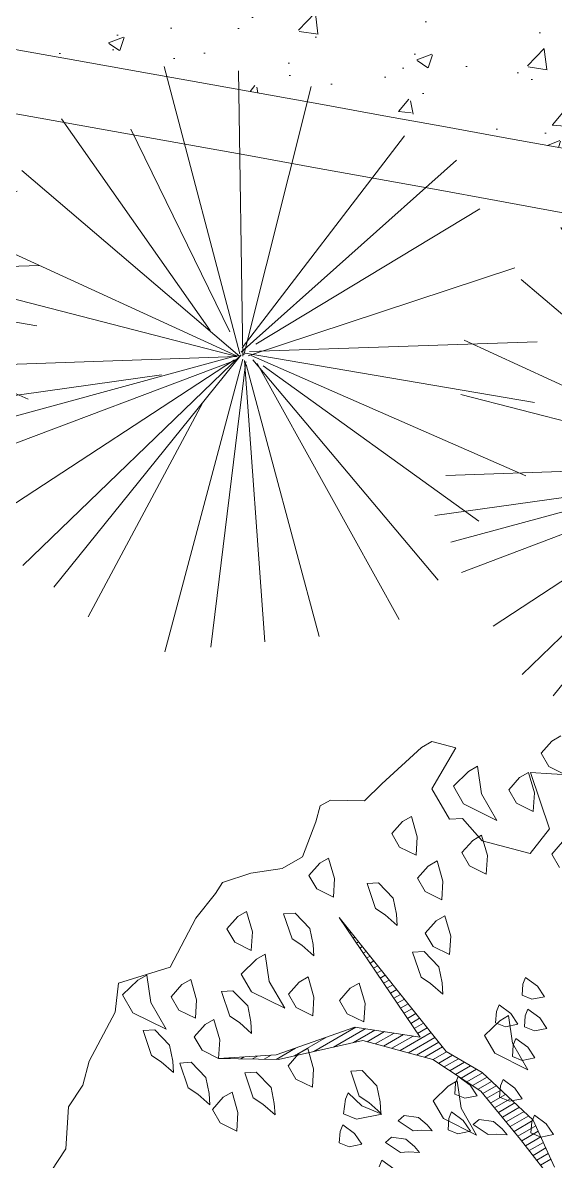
# Model space of a CAD drawing. Header units: metres. Extents: x 12093 to 20303, y 514 to 1412.
# Drawn here: x 19696.311 to 19697.572, y 702.867 to 705.562 of the extents above; entities that cross this region are included whole.
import ezdxf

# ---------------------------------------------------------------- set-up
doc = ezdxf.new("R2010")
doc.units = ezdxf.units.M
doc.layers.get('0').update_dxf_attribs({"lineweight": 13})
for name, color, linetype, lineweight in [('AMBI-GRASS', 104, 'Continuous', 20), ('ARBOLES', 52, 'Continuous', 13), ('grass', 64, 'Continuous', 13), ('MANZANAS-ORIGINALES', 147, 'Continuous', 9)]:
    doc.layers.add(name, color=color, linetype=linetype, lineweight=lineweight)
pattern_1 = [(50, (19136.99335, 73.14804), (0.36436934, -0.03187817), [0.0381, -0.4191]), (355, (19136.99335, 73.14804), (-0.07048565, 0.38211329), [0.03048, -0.33528]), (100.451, (19137.0237, 73.1454), (0.293885, 0.35023338), [0.03238, -0.35618]), (46.1842, (19136.99335, 73.24964), (0.54215808, -0.08408466), [0.05715, -0.62865]), (96.6356, (19137.03853, 73.24264), (0.47480847, 0.4948511), [0.04857, -0.53427]), (351.184, (19136.99335, 73.24964), (0.4748092, 0.49485024), [0.04572, -0.50292]), (21, (19137.04415, 73.22424), (0.30322976, -0.20453104), [0.0381, -0.4191]), (326, (19137.04415, 73.22424), (0.12360406, 0.36837593), [0.03048, -0.33528]), (71.4514, (19137.06942, 73.2072), (0.42683298, 0.16384572), [0.03238, -0.35618]), (37.5, (19136.99335, 73.14804), (0.006177207, 0.169110078), [0, -0.331216, 0, -0.34036, 0, -0.33655]), (7.5, (19136.99335, 73.14804), (0.133639325, 0.20036115), [0, -0.194056, 0, -0.323596, 0, -0.12827]), (327.5, (19136.88007, 73.14804), (0.27118119, -0.011457488), [0, -0.127, 0, -0.39624, 0, -0.52578]), (317.5, (19136.82927, 73.14804), (0.29625836, 0.05085298), [0, -0.1651, 0, -0.263144, 0, -0.37338])]

# ---------------------------------------------------------------- blocks, each defined once
blk = doc.blocks.new('ghgfghgh')
at = {"layer": 'ARBOLES', "lineweight": 20}
for p, q in [((20000.7793, 664.8432), (20000.9392, 664.6429)), ((20000.9001, 664.6647), (20000.7793, 664.8432)), ((20000.7797, 664.8425), (20000.7798, 664.8425)), ((20000.7848, 664.835), (20000.7855, 664.8354)), ((20000.7899, 664.8275), (20000.7912, 664.8283)), ((20000.795, 664.82), (20000.7969, 664.8211)), ((20000.8, 664.8125), (20000.8026, 664.814)), ((20000.8051, 664.805), (20000.8083, 664.8068)), ((20000.8102, 664.7975), (20000.814, 664.7997)), ((20000.8152, 664.79), (20000.8197, 664.7926)), ((20000.8203, 664.7825), (20000.8254, 664.7854)), ((20000.8254, 664.775), (20000.8311, 664.7783)), ((20000.8305, 664.7675), (20000.8368, 664.7712)), ((20000.8355, 664.76), (20000.8425, 664.764)), ((20000.8406, 664.7525), (20000.8482, 664.7569)), ((20000.8457, 664.745), (20000.8539, 664.7498)), ((20000.8507, 664.7375), (20000.8596, 664.7426)), ((20000.8558, 664.73), (20000.8653, 664.7355)), ((20000.8609, 664.7225), (20000.871, 664.7284)), ((20000.866, 664.7151), (20000.8767, 664.7212)), ((20000.871, 664.7076), (20000.8824, 664.7141)), ((20000.8761, 664.7001), (20000.8881, 664.707)), ((20000.8812, 664.6926), (20000.8938, 664.6998)), ((20000.685, 664.638), (20000.8029, 664.6795)), ((20000.7415, 664.6432), (20000.804, 664.6793)), ((20000.771, 664.6498), (20000.8183, 664.6771)), ((20000.8029, 664.6795), (20000.9001, 664.6647)), ((20000.8863, 664.6851), (20000.8995, 664.6927)), ((20000.8913, 664.6776), (20000.9052, 664.6856)), ((20000.8964, 664.6701), (20000.9109, 664.6784)), ((20000.7119, 664.6365), (20000.7605, 664.6646)), ((20000.8005, 664.6564), (20000.8326, 664.6749)), ((20000.8209, 664.6578), (20000.8469, 664.6728)), ((20000.8333, 664.6545), (20000.8612, 664.6706)), ((20000.8456, 664.6512), (20000.8755, 664.6684)), ((20000.8579, 664.6479), (20000.8898, 664.6662)), ((20000.8703, 664.6446), (20000.9166, 664.6713)), ((20000.8826, 664.6413), (20000.9223, 664.6642)), ((20000.685, 664.6314), (20000.7143, 664.6483)), ((20000.8144, 664.6595), (20000.6888, 664.6314)), ((20000.9193, 664.6314), (20000.8144, 664.6595)), ((20000.8949, 664.6379), (20000.928, 664.657)), ((20000.9073, 664.6346), (20000.9337, 664.6499)), ((20000.9195, 664.6313), (20000.9394, 664.6428)), ((20000.9392, 664.6429), (20000.9927, 664.6118)), ((20000.5993, 664.6329), (20000.685, 664.638)), ((20000.6888, 664.6314), (20000.5993, 664.6329)), ((20000.6148, 664.6326), (20000.6171, 664.6339)), ((20000.6324, 664.6323), (20000.6373, 664.6351)), ((20000.6499, 664.632), (20000.6574, 664.6364)), ((20000.6675, 664.6317), (20000.6776, 664.6376)), ((20000.9909, 664.5841), (20000.9193, 664.6314)), ((20000.9279, 664.6257), (20000.9484, 664.6376)), ((20000.9363, 664.6202), (20000.9574, 664.6323)), ((20000.9448, 664.6146), (20000.9664, 664.6271)), ((20000.9532, 664.609), (20000.9754, 664.6218)), ((20000.9616, 664.6035), (20000.9844, 664.6166)), ((20000.97, 664.5979), (20000.9932, 664.6113)), ((20000.9927, 664.6118), (20001.0692, 664.5407)), ((20000.9784, 664.5923), (20001.0001, 664.6048)), ((20000.9869, 664.5868), (20001.007, 664.5984)), ((20000.9939, 664.5804), (20001.0139, 664.592)), ((20001.0502, 664.512), (20000.9909, 664.5841)), ((20000.9997, 664.5734), (20001.0209, 664.5856)), ((20001.0056, 664.5663), (20001.0278, 664.5791)), ((20001.0114, 664.5592), (20001.0347, 664.5727)), ((20001.0172, 664.5522), (20001.0416, 664.5663)), ((20001.023, 664.5451), (20001.0485, 664.5598)), ((20001.0288, 664.538), (20001.0555, 664.5534)), ((20001.0347, 664.531), (20001.0624, 664.547)), ((20001.0692, 664.5407), (20001.1009, 664.4703)), ((20001.0405, 664.5239), (20001.0692, 664.5405)), ((20001.0463, 664.5168), (20001.073, 664.5322)), ((20001.052, 664.5097), (20001.0767, 664.524)), ((20001.1546, 664.3773), (20001.0502, 664.512)), ((20001.0576, 664.5025), (20001.0804, 664.5157)), ((20001.0632, 664.4953), (20001.0842, 664.5074)), ((20001.0688, 664.4881), (20001.0879, 664.4992)), ((20001.0743, 664.4809), (20001.0916, 664.4909)), ((20001.0799, 664.4737), (20001.0954, 664.4826))]:
    blk.add_line(p, q, dxfattribs=at)
at = {"layer": 'grass'}
for p, q in [((20000.9024, 665.097), (20000.9175, 665.1057)), ((20000.9175, 665.1057), (20000.9533, 665.0962)), ((20001.0971, 665.1065), (20001.081, 665.0883)), ((20001.1104, 665.1141), (20001.0971, 665.1065)), ((20000.843, 665.0426), (20000.9024, 665.097)), ((20000.9533, 665.0962), (20000.9178, 665.0353)), ((20001.081, 665.0883), (20001.0925, 665.0684)), ((20000.9859, 665.0688), (20000.9726, 665.0612)), ((20000.9918, 665.0279), (20000.9859, 665.0688)), ((20001.0925, 665.0684), (20001.1173, 665.0561)), ((20000.9726, 665.0612), (20000.9498, 665.0392)), ((20001.0488, 665.052), (20001.0327, 665.0338)), ((20001.0621, 665.0596), (20001.0488, 665.052)), ((20001.0708, 665.0292), (20001.0621, 665.0596)), ((20001.0651, 665.0598), (20001.0965, 665.0578)), ((20001.0936, 664.9754), (20001.0651, 665.0598)), ((20001.0965, 665.0578), (20001.1908, 665.0517)), ((20000.8171, 665.0175), (20000.843, 665.0426)), ((20000.9178, 665.0353), (20000.944, 664.9899)), ((20000.9178, 665.0353), (20000.9178, 665.0353)), ((20000.9498, 665.0392), (20000.9652, 665.0126)), ((20001.0327, 665.0338), (20001.0442, 665.0139)), ((20000.7511, 665.0097), (20000.7662, 665.0184)), ((20000.7662, 665.0184), (20000.8171, 665.0175)), ((20001.0148, 664.988), (20000.9918, 665.0279)), ((20001.069, 665.0016), (20001.0708, 665.0292)), ((20000.7447, 664.9858), (20000.7511, 665.0097)), ((20000.9652, 665.0126), (20001.0148, 664.988)), ((20001.0442, 665.0139), (20001.069, 665.0016)), ((20000.7243, 664.9337), (20000.7447, 664.9858)), ((20000.8739, 664.9864), (20000.8578, 664.9683)), ((20000.8872, 664.9941), (20000.8739, 664.9864)), ((20000.8959, 664.9637), (20000.8872, 664.9941)), ((20000.944, 664.9899), (20000.9635, 664.9911)), ((20000.9635, 664.9911), (20000.9929, 664.9576)), ((20000.8578, 664.9683), (20000.8693, 664.9483)), ((20000.992, 664.966), (20000.9787, 664.9583)), ((20001.0007, 664.9356), (20000.992, 664.966)), ((20001.0645, 664.9385), (20001.0936, 664.9754)), ((20000.8941, 664.9361), (20000.8959, 664.9637)), ((20000.9787, 664.9583), (20000.9626, 664.9402)), ((20000.9929, 664.9576), (20001.0645, 664.9385)), ((20001.113, 664.9561), (20001.0969, 664.9379)), ((20000.6941, 664.9162), (20000.7243, 664.9337)), ((20000.7636, 664.9317), (20000.7503, 664.924)), ((20000.7723, 664.9012), (20000.7636, 664.9317)), ((20000.8693, 664.9483), (20000.8941, 664.9361)), ((20000.9626, 664.9402), (20000.9741, 664.9202)), ((20000.999, 664.908), (20001.0007, 664.9356)), ((20001.0969, 664.9379), (20001.1084, 664.918)), ((20000.6475, 664.9095), (20000.6941, 664.9162)), ((20000.7503, 664.924), (20000.7342, 664.9058)), ((20000.9123, 664.9199), (20000.8961, 664.9018)), ((20000.9255, 664.9276), (20000.9123, 664.9199)), ((20000.9343, 664.8972), (20000.9255, 664.9276)), ((20000.9741, 664.9202), (20000.999, 664.908)), ((20000.6053, 664.8952), (20000.6475, 664.9095)), ((20000.7342, 664.9058), (20000.7458, 664.8859)), ((20000.7706, 664.8736), (20000.7723, 664.9012)), ((20000.8961, 664.9018), (20000.9077, 664.8818)), ((20000.5946, 664.8789), (20000.6053, 664.8952)), ((20000.7458, 664.8859), (20000.7706, 664.8736)), ((20000.8209, 664.8938), (20000.8381, 664.8949)), ((20000.8335, 664.8567), (20000.8209, 664.8938)), ((20000.8381, 664.8949), (20000.8601, 664.8721)), ((20000.9077, 664.8818), (20000.9325, 664.8696)), ((20000.9325, 664.8696), (20000.9343, 664.8972)), ((20000.5655, 664.842), (20000.5946, 664.8789)), ((20000.8601, 664.8721), (20000.865, 664.8483)), ((20000.6411, 664.8521), (20000.6279, 664.8444)), ((20000.6499, 664.8216), (20000.6411, 664.8521)), ((20000.6964, 664.8485), (20000.7135, 664.8495)), ((20000.7089, 664.8114), (20000.6964, 664.8485)), ((20000.7135, 664.8495), (20000.7355, 664.8268)), ((20000.8478, 664.8473), (20000.8335, 664.8567)), ((20000.866, 664.8312), (20000.8478, 664.8473)), ((20000.865, 664.8483), (20000.866, 664.8312)), ((20000.5268, 664.7692), (20000.5655, 664.842)), ((20000.6279, 664.8444), (20000.6117, 664.8262)), ((20000.924, 664.8381), (20000.9079, 664.8199)), ((20000.9373, 664.8458), (20000.924, 664.8381)), ((20000.946, 664.8153), (20000.9373, 664.8458)), ((20000.6117, 664.8262), (20000.6233, 664.8063)), ((20000.6481, 664.794), (20000.6499, 664.8216)), ((20000.7355, 664.8268), (20000.7404, 664.803)), ((20000.9079, 664.8199), (20000.9195, 664.8)), ((20000.9443, 664.7877), (20000.946, 664.8153)), ((20000.6233, 664.8063), (20000.6481, 664.794)), ((20000.7233, 664.802), (20000.7089, 664.8114)), ((20000.7414, 664.7859), (20000.7233, 664.802)), ((20000.7404, 664.803), (20000.7414, 664.7859)), ((20000.9195, 664.8), (20000.9443, 664.7877)), ((20000.6558, 664.7807), (20000.633, 664.7587)), ((20000.669, 664.7884), (20000.6558, 664.7807)), ((20000.6749, 664.7475), (20000.669, 664.7884)), ((20000.889, 664.7913), (20000.9062, 664.7923)), ((20000.9016, 664.7542), (20000.889, 664.7913)), ((20000.9062, 664.7923), (20000.9282, 664.7696)), ((20000.45, 664.745), (20000.5268, 664.7692)), ((20000.5268, 664.7692), (20000.5268, 664.7692)), ((20000.9282, 664.7696), (20000.933, 664.7458)), ((20000.4448, 664.7017), (20000.45, 664.745)), ((20000.4788, 664.7495), (20000.456, 664.7275)), ((20000.4921, 664.7571), (20000.4788, 664.7495)), ((20000.498, 664.7162), (20000.4921, 664.7571)), ((20000.5578, 664.7508), (20000.5445, 664.7431)), ((20000.5665, 664.7203), (20000.5578, 664.7508)), ((20000.633, 664.7587), (20000.6483, 664.7321)), ((20000.698, 664.7076), (20000.6749, 664.7475)), ((20000.7197, 664.7467), (20000.7036, 664.7286)), ((20000.733, 664.7544), (20000.7197, 664.7467)), ((20000.7417, 664.724), (20000.733, 664.7544)), ((20000.8092, 664.7452), (20000.7959, 664.7375)), ((20000.8179, 664.7148), (20000.8092, 664.7452)), ((20000.9159, 664.7447), (20000.9016, 664.7542)), ((20000.9341, 664.7286), (20000.9159, 664.7447)), ((20000.933, 664.7458), (20000.9341, 664.7286)), ((20001.0577, 664.7536), (20001.0537, 664.7438)), ((20001.0753, 664.7407), (20001.0577, 664.7536)), ((20000.5445, 664.7431), (20000.5284, 664.7249)), ((20000.6036, 664.7329), (20000.6207, 664.7339)), ((20000.6161, 664.6958), (20000.6036, 664.7329)), ((20000.6207, 664.7339), (20000.6427, 664.7111)), ((20000.6483, 664.7321), (20000.698, 664.7076)), ((20000.7036, 664.7286), (20000.7151, 664.7086)), ((20000.7959, 664.7375), (20000.7798, 664.7194)), ((20001.0537, 664.7438), (20001.0525, 664.7271)), ((20001.086, 664.7249), (20001.0753, 664.7407)), ((20000.456, 664.7275), (20000.4714, 664.7009)), ((20000.521, 664.6763), (20000.498, 664.7162)), ((20000.5284, 664.7249), (20000.5399, 664.705)), ((20000.5647, 664.6927), (20000.5665, 664.7203)), ((20000.6427, 664.7111), (20000.6476, 664.6874)), ((20000.7399, 664.6963), (20000.7417, 664.724)), ((20000.7798, 664.7194), (20000.7913, 664.6994)), ((20000.8162, 664.6872), (20000.8179, 664.7148)), ((20001.018, 664.7126), (20001.014, 664.7028)), ((20001.0356, 664.6997), (20001.018, 664.7126)), ((20001.0525, 664.7271), (20001.0672, 664.7211)), ((20001.0672, 664.7211), (20001.086, 664.7249)), ((20000.4061, 664.6289), (20000.4448, 664.7017)), ((20000.4714, 664.7009), (20000.521, 664.6763)), ((20000.5399, 664.705), (20000.5647, 664.6927)), ((20000.6305, 664.6863), (20000.6161, 664.6958)), ((20000.7151, 664.7086), (20000.7399, 664.6963)), ((20000.7913, 664.6994), (20000.8162, 664.6872)), ((20001.014, 664.7028), (20001.0129, 664.6861)), ((20001.0323, 664.6967), (20001.019, 664.689)), ((20001.0382, 664.6558), (20001.0323, 664.6967)), ((20001.0463, 664.6839), (20001.0356, 664.6997)), ((20001.0572, 664.6966), (20001.0561, 664.6799)), ((20001.0612, 664.7064), (20001.0572, 664.6966)), ((20001.0788, 664.6935), (20001.0612, 664.7064)), ((20000.5791, 664.6832), (20000.5629, 664.6651)), ((20000.5923, 664.6909), (20000.5791, 664.6832)), ((20000.6011, 664.6605), (20000.5923, 664.6909)), ((20000.6486, 664.6702), (20000.6305, 664.6863)), ((20000.6476, 664.6874), (20000.6486, 664.6702)), ((20001.019, 664.689), (20000.9962, 664.667)), ((20001.0129, 664.6861), (20001.0276, 664.6801)), ((20001.0276, 664.6801), (20001.0463, 664.6839)), ((20001.0561, 664.6799), (20001.0708, 664.6739)), ((20001.0708, 664.6739), (20001.0895, 664.6777)), ((20001.0895, 664.6777), (20001.0788, 664.6935)), ((20000.4867, 664.6743), (20000.5039, 664.6753)), ((20000.4993, 664.6372), (20000.4867, 664.6743)), ((20000.5039, 664.6753), (20000.5259, 664.6525)), ((20000.5629, 664.6651), (20000.5745, 664.6451)), ((20000.5993, 664.6329), (20000.6011, 664.6605)), ((20000.9962, 664.667), (20001.0116, 664.6404)), ((20001.0432, 664.6623), (20001.0392, 664.6525)), ((20001.0608, 664.6494), (20001.0432, 664.6623)), ((20000.5259, 664.6525), (20000.5307, 664.6287)), ((20000.5745, 664.6451), (20000.5993, 664.6329)), ((20000.7325, 664.6477), (20000.7192, 664.6401)), ((20000.7412, 664.6173), (20000.7325, 664.6477)), ((20001.0392, 664.6525), (20001.0381, 664.6358)), ((20001.0612, 664.6159), (20001.0382, 664.6558)), ((20001.0715, 664.6336), (20001.0608, 664.6494)), ((20000.3965, 664.5931), (20000.4061, 664.6289)), ((20000.5136, 664.6277), (20000.4993, 664.6372)), ((20000.5318, 664.6116), (20000.5136, 664.6277)), ((20000.5307, 664.6287), (20000.5318, 664.6116)), ((20000.5412, 664.6259), (20000.5584, 664.627)), ((20000.5538, 664.5889), (20000.5412, 664.6259)), ((20000.5584, 664.627), (20000.5804, 664.6042)), ((20000.7192, 664.6401), (20000.7031, 664.6219)), ((20001.0116, 664.6404), (20001.0612, 664.6159)), ((20001.0381, 664.6358), (20001.0528, 664.6298)), ((20001.0528, 664.6298), (20001.0715, 664.6336)), ((20000.6384, 664.6111), (20000.6556, 664.6122)), ((20000.651, 664.574), (20000.6384, 664.6111)), ((20000.6556, 664.6122), (20000.6776, 664.5894)), ((20000.7031, 664.6219), (20000.7146, 664.6019)), ((20000.7395, 664.5897), (20000.7412, 664.6173)), ((20000.7965, 664.6137), (20000.8136, 664.6148)), ((20000.809, 664.5767), (20000.7965, 664.6137)), ((20000.8136, 664.6148), (20000.8356, 664.592)), ((20000.375, 664.5605), (20000.3965, 664.5931)), ((20000.5804, 664.6042), (20000.5852, 664.5804)), ((20000.7146, 664.6019), (20000.7395, 664.5897)), ((20000.8356, 664.592), (20000.8405, 664.5682)), ((20000.9556, 664.5992), (20000.9423, 664.5915)), ((20000.9532, 664.5961), (20000.9521, 664.5794)), ((20000.9572, 664.6059), (20000.9532, 664.5961)), ((20000.9615, 664.5583), (20000.9556, 664.5992)), ((20000.9748, 664.593), (20000.9572, 664.6059)), ((20000.9855, 664.5772), (20000.9748, 664.593)), ((20001.0201, 664.5917), (20001.0189, 664.575)), ((20001.0241, 664.6015), (20001.0201, 664.5917)), ((20001.0417, 664.5886), (20001.0241, 664.6015)), ((20000.5681, 664.5794), (20000.5538, 664.5889)), ((20000.5863, 664.5633), (20000.5681, 664.5794)), ((20000.5852, 664.5804), (20000.5863, 664.5633)), ((20000.6062, 664.5748), (20000.5901, 664.5566)), ((20000.6195, 664.5825), (20000.6062, 664.5748)), ((20000.6282, 664.552), (20000.6195, 664.5825)), ((20000.6776, 664.5894), (20000.6824, 664.5656)), ((20000.7928, 664.5816), (20000.7888, 664.5718)), ((20000.8133, 664.5618), (20000.7928, 664.5816)), ((20000.8234, 664.5672), (20000.809, 664.5767)), ((20000.9423, 664.5915), (20000.9195, 664.5695)), ((20000.9521, 664.5794), (20000.9668, 664.5734)), ((20000.9668, 664.5734), (20000.9855, 664.5772)), ((20001.0189, 664.575), (20001.0337, 664.5689)), ((20001.0524, 664.5727), (20001.0417, 664.5886)), ((20000.3709, 664.4977), (20000.375, 664.5605)), ((20000.6653, 664.5646), (20000.651, 664.574)), ((20000.6835, 664.5485), (20000.6653, 664.5646)), ((20000.6824, 664.5656), (20000.6835, 664.5485)), ((20000.7888, 664.5718), (20000.7857, 664.5502)), ((20000.8428, 664.5497), (20000.8133, 664.5618)), ((20000.8415, 664.5511), (20000.8234, 664.5672)), ((20000.8405, 664.5682), (20000.8415, 664.5511)), ((20000.9195, 664.5695), (20000.9349, 664.5429)), ((20000.9845, 664.5184), (20000.9615, 664.5583)), ((20001.0337, 664.5689), (20001.0524, 664.5727)), ((20000.5901, 664.5566), (20000.6016, 664.5367)), ((20000.6264, 664.5244), (20000.6282, 664.552)), ((20000.7857, 664.5502), (20000.8053, 664.5422)), ((20000.8053, 664.5422), (20000.8428, 664.5497)), ((20000.8673, 664.5397), (20000.8762, 664.5475)), ((20000.8762, 664.5475), (20000.8978, 664.5444)), ((20000.8978, 664.5444), (20000.9105, 664.5335)), ((20000.9349, 664.5429), (20000.9845, 664.5184)), ((20000.943, 664.5431), (20000.9419, 664.5264)), ((20000.947, 664.5529), (20000.943, 664.5431)), ((20000.9646, 664.54), (20000.947, 664.5529)), ((20000.9793, 664.534), (20000.9882, 664.5418)), ((20000.9882, 664.5418), (20001.0098, 664.5386)), ((20001.0709, 664.548), (20001.0669, 664.5382)), ((20001.0885, 664.5351), (20001.0709, 664.548)), ((20000.6016, 664.5367), (20000.6264, 664.5244)), ((20000.7806, 664.5237), (20000.7795, 664.507)), ((20000.7846, 664.5335), (20000.7806, 664.5237)), ((20000.8022, 664.5205), (20000.7846, 664.5335)), ((20000.8898, 664.5248), (20000.8673, 664.5397)), ((20000.9016, 664.5257), (20000.8898, 664.5248)), ((20000.9183, 664.5246), (20000.9016, 664.5257)), ((20000.9105, 664.5335), (20000.9183, 664.5246)), ((20000.9419, 664.5264), (20000.9566, 664.5204)), ((20000.9566, 664.5204), (20000.9753, 664.5242)), ((20000.9753, 664.5242), (20000.9646, 664.54)), ((20001.0018, 664.519), (20000.9793, 664.534)), ((20001.0098, 664.5386), (20001.0225, 664.5277)), ((20001.0225, 664.5277), (20001.0303, 664.5188)), ((20001.0669, 664.5382), (20001.0657, 664.5215)), ((20001.0992, 664.5193), (20001.0885, 664.5351)), ((20000.7795, 664.507), (20000.7942, 664.5009)), ((20000.8129, 664.5047), (20000.8022, 664.5205)), ((20000.8483, 664.5074), (20000.8572, 664.5152)), ((20000.8708, 664.4925), (20000.8483, 664.5074)), ((20000.8572, 664.5152), (20000.8789, 664.5121)), ((20000.8789, 664.5121), (20000.8916, 664.5012)), ((20001.0136, 664.5199), (20001.0018, 664.519)), ((20001.0303, 664.5188), (20001.0136, 664.5199)), ((20001.0657, 664.5215), (20001.0804, 664.5155)), ((20001.0804, 664.5155), (20001.0992, 664.5193)), ((20000.3386, 664.4488), (20000.3709, 664.4977)), ((20000.7942, 664.5009), (20000.8129, 664.5047)), ((20000.8826, 664.4934), (20000.8708, 664.4925)), ((20000.8994, 664.4923), (20000.8826, 664.4934)), ((20000.8916, 664.5012), (20000.8994, 664.4923)), ((20000.8432, 664.4809), (20000.8392, 664.4711)), ((20000.8608, 664.468), (20000.8432, 664.4809))]:
    blk.add_line(p, q, dxfattribs=at)
blk = doc.blocks.new('Arbust11')
for p, q in [((0.0378, 0.4871), (-0.0937, 0.9403)), ((0.0408, 0.4825), (0.0377, 0.9348)), ((0.0408, 0.5449), (0.1405, 0.941)), ((-0.1618, 0.888), (0.0377, 0.4856)), ((0.0439, 0.4856), (0.3088, 0.8724)), ((0.0595, 0.5199), (0.1997, 0.8474)), ((0.0377, 0.4856), (-0.274, 0.8225)), ((-0.0621, 0.5573), (-0.3332, 0.7944)), ((0.0439, 0.4794), (0.3805, 0.7788)), ((-0.3488, 0.7476), (0.0408, 0.4856)), ((0.0283, 0.4856), (-0.3738, 0.7039)), ((0.047, 0.4794), (0.4366, 0.6759)), ((0.0314, 0.4856), (-0.4049, 0.6104)), ((-0.433, 0.5262), (0.0439, 0.4825)), ((0.0533, 0.4887), (0.474, 0.5137)), ((0.047, 0.4856), (0.499, 0.4263)), ((0.0439, 0.4825), (-0.4267, 0.4669)), ((-0.0527, 0.4794), (-0.4267, 0.3952)), ((0.0408, 0.4762), (-0.3893, 0.2673)), ((0.0408, 0.47), (-0.3364, 0.2174)), ((0.0408, 0.4731), (-0.274, 0.1581)), ((0.0501, 0.4794), (0.2901, 0.0832)), ((0.0501, 0.4731), (0.4304, 0.2454)), ((0.0533, 0.47), (0.1935, 0.0177)), ((0.0564, 0.4762), (0.3649, 0.1425)), ((0.072, 0.4762), (0.4647, 0.3484)), ((0.0377, 0.4669), (-0.2117, 0.0988)), ((0.0501, 0.4544), (-0.1088, 0.0209)), ((0.0501, 0.4638), (-0.0215, 0.0146)), ((0.0533, 0.4451), (0.0907, 0.0271))]:
    blk.add_line(p, q)

msp = doc.modelspace()

# ---------------------------------------------------------------- hatches: boundary and pattern name
at = {"layer": 'grass'}
h = msp.add_hatch(dxfattribs=at)
h.set_pattern_fill('AR-CONC', color=256, scale=0.002, style=0)
h.set_pattern_definition(pattern_1)
h.paths.add_polyline_path([(19696.6111, 706.1001), (19696.6383, 706.1638), (19696.5986, 706.2049), (19696.5931, 706.2977), (19696.5981, 706.3166), (19696.66, 706.3203), (19696.7048, 706.2982), (19696.7306, 706.2811), (19696.7285, 706.2957), (19696.7161, 706.3173), (19696.7241, 706.3264), (19696.7212, 706.3466), (19695.8428, 706.4952), (19695.5077, 706.542), (19695.4017, 705.6566, -0.001641), (19697.368, 705.3057), (19697.3763, 705.7798), (19697.3566, 705.7787), (19697.2879, 705.7869), (19697.2311, 705.8022), (19697.1674, 705.8294), (19697.1175, 705.8326), (19697.0349, 705.8649), (19696.9694, 705.923), (19696.8539, 705.9843), (19696.8332, 706.0203)])
h = msp.add_hatch(dxfattribs=at)
h.set_pattern_fill('AR-CONC', color=256, scale=0.002, style=0)
h.set_pattern_definition(pattern_1)
h.paths.add_polyline_path([(19699.1407, 705.9374), (19699.1254, 705.94), (19698.9766, 705.8821), (19698.9595, 705.8562), (19698.8806, 705.8267), (19698.8257, 705.811), (19698.7708, 705.7953), (19698.7159, 705.7795), (19698.661, 705.7638), (19698.642, 705.7689), (19698.6023, 705.81), (19698.5538, 705.894), (19698.545, 705.9369), (19698.5293, 705.9918), (19698.5311, 705.9985), (19698.5238, 706.0112), (19698.5392, 706.0285), (19698.5395, 706.0296), (19698.5381, 706.0393), (19698.3918, 706.064), (19698.3907, 706.0468), (19698.383, 706.0506), (19698.3868, 705.9883), (19698.394, 705.9925), (19698.4078, 705.9442), (19698.4067, 705.9271), (19698.4578, 705.8385), (19698.4357, 705.7938), (19698.4186, 705.7679), (19698.3826, 705.7471), (19698.3448, 705.7573), (19698.288, 705.7725), (19698.2312, 705.7877), (19698.0905, 705.7544), (19698.0684, 705.7096), (19697.9996, 705.7179), (19697.9442, 705.8139), (19697.9317, 705.9187), (19697.9122, 706.0354), (19697.8717, 706.1057), (19697.8382, 705.9809), (19697.865, 706.1071), (19697.7821, 706.1021), (19697.7956, 706.0548), (19697.7928, 706.0109), (19697.7671, 706.0237), (19697.7563, 705.9454), (19697.7669, 705.8716), (19697.7138, 705.8249), (19697.7112, 705.8245), (19697.7121, 705.8097), (19697.698, 705.8223), (19697.5971, 705.8055), (19697.6128, 705.7506), (19697.4803, 705.7861), (19697.3763, 705.7798), (19697.368, 705.3057, -0.001424), (19699.0729, 704.9908)])
h.paths.add_polyline_path([(19698.523, 705.842), (19698.4837, 705.8615), (19698.4654, 705.8931), (19698.491, 705.9219), (19698.5121, 705.9341), (19698.5259, 705.8858)], flags=16)
h.paths.add_polyline_path([(19697.889, 705.7712), (19697.8602, 705.7968), (19697.8375, 705.8118), (19697.8176, 705.8706), (19697.8448, 705.8722), (19697.8797, 705.8361), (19697.8874, 705.7984)], flags=16)
h.paths.add_polyline_path([(19697.9202, 705.8877), (19697.8914, 705.9132), (19697.8687, 705.9282), (19697.8488, 705.987), (19697.876, 705.9887), (19697.9109, 705.9526), (19697.9186, 705.9148)], flags=16)
h.paths.add_polyline_path([(19697.8204, 705.9144), (19697.7811, 705.9339), (19697.7628, 705.9655), (19697.7883, 705.9943), (19697.8094, 706.0065), (19697.8232, 705.9582)], flags=16)

# ---------------------------------------------------------------- linework, layer by layer
at = {"layer": 'MANZANAS-ORIGINALES'}
for centre, radius, start, end in [((19642.9403, 405.9341), 304.279, 76.754672, 83.883439), ((19642.9585, 406.0744), 303.9876, 76.751542, 83.884028)]:
    msp.add_arc(centre, radius, start, end, dxfattribs=at)

# ---------------------------------------------------------------- block references
at = {"layer": 'AMBI-GRASS', "ltscale": 0.05, "xscale": 1.499999999998325, "yscale": 1.499999999998325, "zscale": 1.499999999998325, "rotation": 49.16166176348414}
for p in [(19696.1542, 704.4341), (19697.3328, 704.2527), (19698.5152, 703.9948)]:
    msp.add_blockref('Arbust11', p, dxfattribs=at)
at = {"layer": 'Defpoints', "lineweight": 20, "xscale": 1.586003757394792, "yscale": 1.586003757394792, "zscale": 1.586003757394792}
msp.add_blockref('ghgfghgh', (-12024.2508, -350.9996), dxfattribs=at)

doc.saveas('drawing.dxf')
